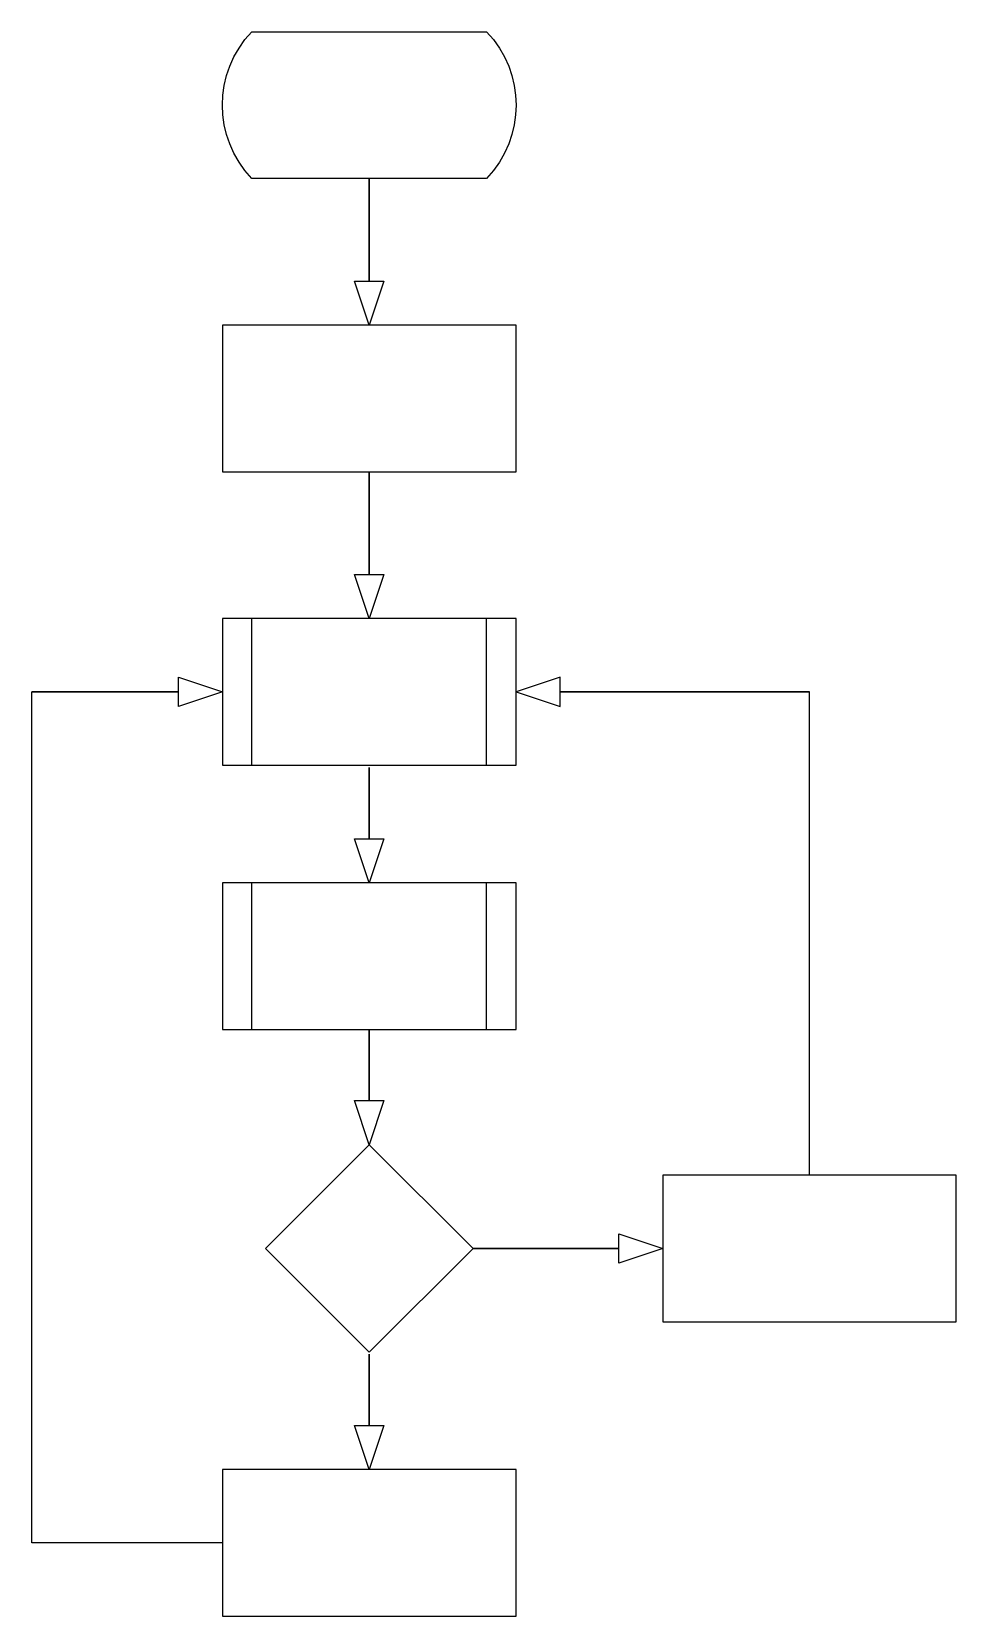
# Model space of a CAD drawing. Header units: inches. Extents: x 0 to 15.8, y 5 to 32.
import ezdxf

# ---------------------------------------------------------------- set-up
doc = ezdxf.new("R2010")
doc.units = ezdxf.units.IN
doc.header["$MEASUREMENT"] = 0

msp = doc.modelspace()

# ---------------------------------------------------------------- linework, layer by layer
for p, q in [((3.75, 19.5), (3.75, 22)), ((7.75, 19.5), (7.75, 22)), ((0, 6.25), (0, 20.75)), ((13.25, 12.518), (13.25, 20.75)), ((3.75, 15), (3.75, 17.5)), ((7.75, 15), (7.75, 17.5)), ((3.25, 6.25), (0, 6.25))]:
    msp.add_line(p, q)
msp.add_lwpolyline([(3.75, 29.5, -0.4), (3.75, 32), (7.75, 32, -0.4), (7.75, 29.5)], format="xyb", close=True)
for points in [[(6, 27.75), (5.75, 27), (5.5, 27.75), (5.75, 27.75), (5.75, 29.5), (5.75, 27.75), (6, 27.75)], [(6, 22.75), (5.75, 22), (5.5, 22.75), (5.75, 22.75), (5.75, 24.5), (5.75, 22.75), (6, 22.75)], [(2.5, 21), (3.25, 20.75), (2.5, 20.5), (2.5, 20.75), (0, 20.75)], [(0, 20.75), (2.5, 20.75), (2.5, 21)], [(9, 21), (8.25, 20.75), (9, 20.5), (9, 20.75), (13.25, 20.75)], [(13.25, 20.75), (9, 20.75), (9, 21)], [(6, 18.25), (5.75, 17.5), (5.5, 18.25), (5.75, 18.25), (5.75, 19.464), (5.75, 18.25), (6, 18.25)], [(6, 13.786), (5.75, 13.036), (5.5, 13.786), (5.75, 13.786), (5.75, 15), (5.75, 13.786), (6, 13.786)], [(10, 11.518), (10.75, 11.268), (10, 11.018), (10, 11.268), (7.518, 11.268), (10, 11.268), (10, 11.518)], [(6, 8.25), (5.75, 7.5), (5.5, 8.25), (5.75, 8.25), (5.75, 9.464), (5.75, 8.25), (6, 8.25)]]:
    msp.add_lwpolyline(points)
for points in [[(3.25, 24.5), (8.25, 24.5), (8.25, 27), (3.25, 27)], [(3.25, 19.5), (8.25, 19.5), (8.25, 22), (3.25, 22)], [(3.25, 15), (8.25, 15), (8.25, 17.5), (3.25, 17.5)], [(5.75, 9.5), (7.518, 11.268), (5.75, 13.036), (3.982, 11.268)], [(10.75, 10.018), (15.75, 10.018), (15.75, 12.518), (10.75, 12.518)], [(3.25, 5), (8.25, 5), (8.25, 7.5), (3.25, 7.5)]]:
    msp.add_lwpolyline(points, close=True)

doc.saveas('drawing.dxf')
